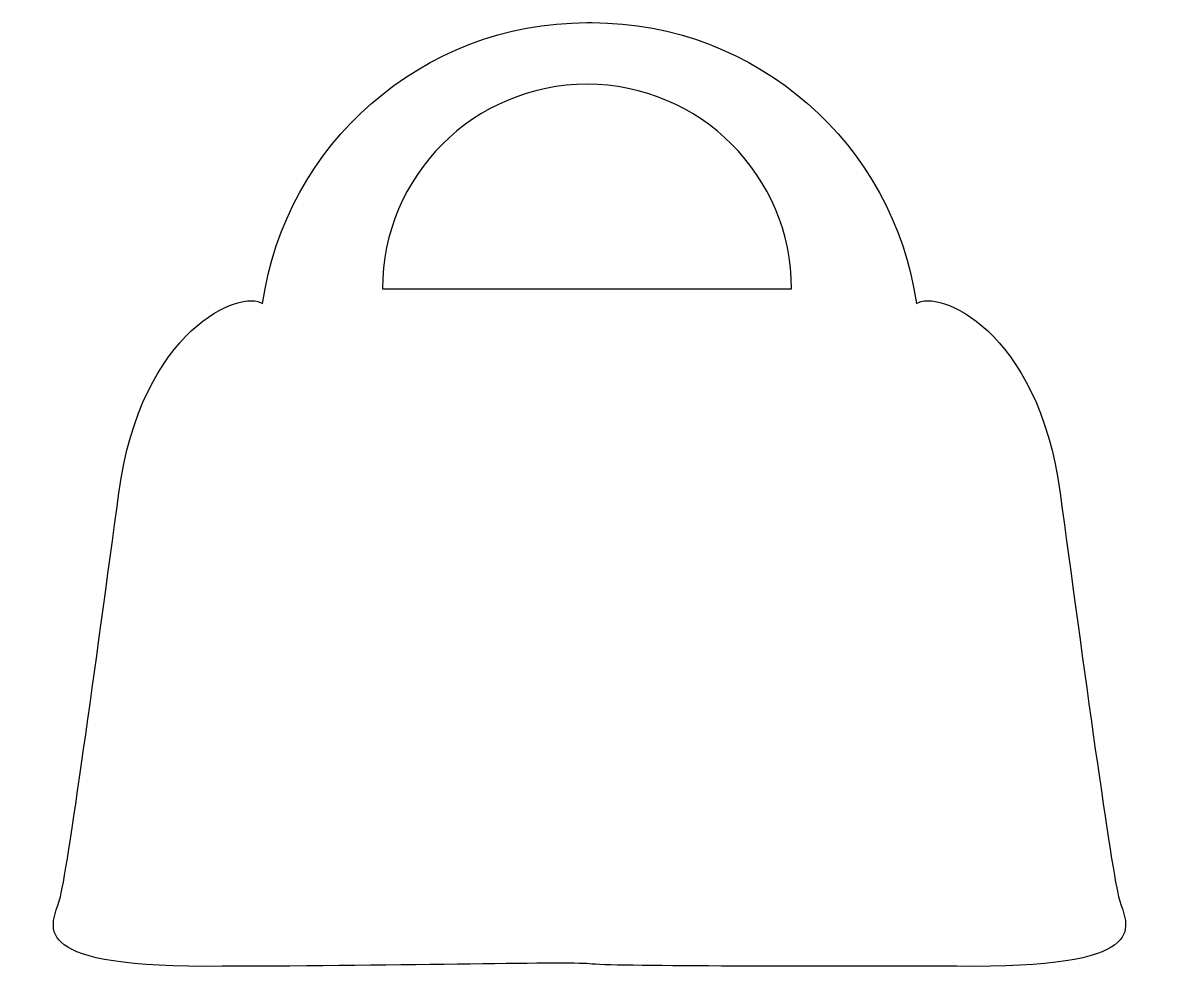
# Model space of a CAD drawing. Header units: centimetres. Extents: x -9.2 to 9.2, y -7.7 to 7.7.
import ezdxf

# ---------------------------------------------------------------- set-up
doc = ezdxf.new("R2010")
doc.units = ezdxf.units.CM
doc.header["$MEASUREMENT"] = 0
doc.layers.add('Camada 1', color=7, linetype='Continuous')

msp = doc.modelspace()

# ---------------------------------------------------------------- linework, layer by layer
at = {"layer": 'Camada 1'}
for points, knots in [([(-0.04064, 7.68204), (-2.72857, 7.68204), (-4.95239, 5.69354), (-5.32156, 3.10729), (-5.32156, 3.10729), (-5.65597, 3.3496), (-7.30046, 2.70777), (-7.66159, 0.02008), (-7.66159, 0.02008), (-8.02272, -2.66782), (-8.50397, -6.1971), (-8.62433, -6.59868), (-8.62433, -6.59868), (-8.74472, -7.00029), (-9.22594, -7.68204), (-6.25758, -7.68204), (-6.25758, -7.68204), (-3.28919, -7.68204), (-0.36105, -7.60214), (0.00008, -7.64159), (0.00008, -7.64159), (0.36095, -7.68204), (3.28938, -7.68204), (6.25774, -7.68204), (6.25774, -7.68204), (9.2261, -7.68204), (8.74461, -7.00026), (8.62423, -6.59868), (8.62423, -6.59868), (8.50384, -6.1971), (8.02286, -2.66784), (7.66176, 0.02008), (7.66176, 0.02008), (7.30063, 2.70777), (5.65587, 3.34957), (5.32173, 3.10729), (5.32173, 3.10729), (4.95231, 5.69354), (2.72849, 7.68204), (0.04083, 7.68204), (0.04083, 7.68204), (0.04083, 7.68204), (-0.04064, 7.68204), (-0.04064, 7.68204)], [0, 0, 0, 0, 0.08333333, 0.08333333, 0.08333333, 0.08333333, 0.16666667, 0.16666667, 0.16666667, 0.16666667, 0.25, 0.25, 0.25, 0.25, 0.33333333, 0.33333333, 0.33333333, 0.33333333, 0.41666667, 0.41666667, 0.41666667, 0.41666667, 0.5, 0.5, 0.5, 0.5, 0.58333333, 0.58333333, 0.58333333, 0.58333333, 0.66666667, 0.66666667, 0.66666667, 0.66666667, 0.75, 0.75, 0.75, 0.75, 0.83333333, 0.83333333, 0.83333333, 0.83333333, 1, 1, 1, 1]), ([(-3.3696, 3.3496), (-3.3696, 5.18843), (-1.87894, 6.67909), (-0.04037, 6.67909), (-0.04037, 6.67909), (1.79819, 6.67909), (3.28941, 5.18843), (3.28941, 3.3496), (3.28941, 3.3496), (3.28941, 3.3496), (-3.3696, 3.3496), (-3.3696, 3.3496)], [0, 0, 0, 0, 0.25, 0.25, 0.25, 0.25, 0.5, 0.5, 0.5, 0.5, 1, 1, 1, 1])]:
    msp.add_open_spline(points, degree=3, knots=knots, dxfattribs=at)

doc.saveas('drawing.dxf')
